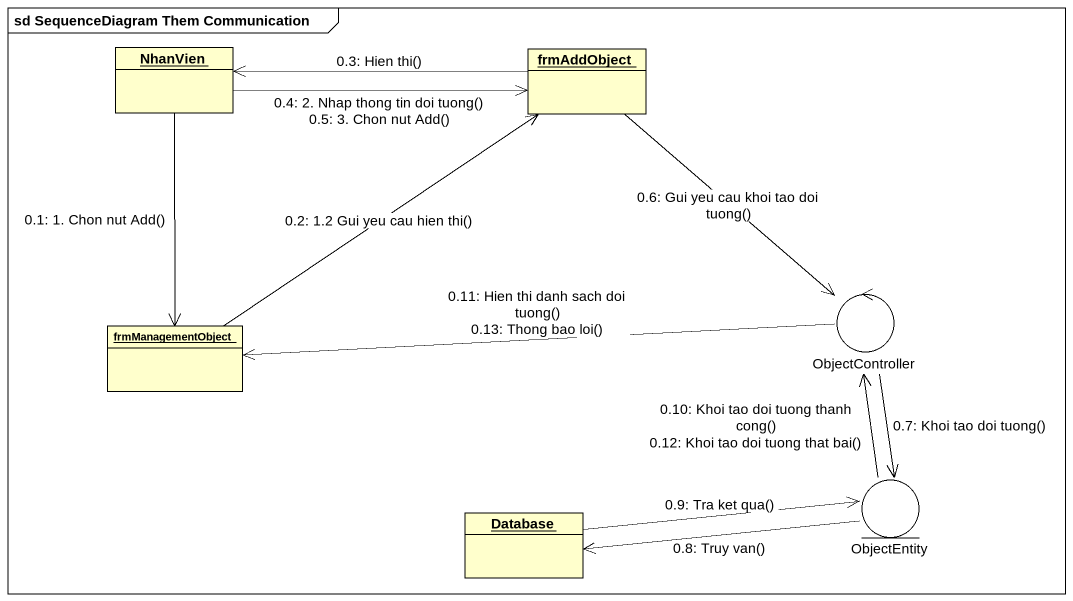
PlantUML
@startuml
mainframe sd SequenceDiagram Them Communication
allowmixing
hide circle
hide empty members
object NhanVien
object frmAddObject
control ObjectController
object frmManagementObject
entity ObjectEntity
object "Database" as Database_
NhanVien --> frmManagementObject : 0.1: 1. Chon nut Add()
frmManagementObject -up-> frmAddObject : 0.2: 1.2 Gui yeu cau hien thi()
frmAddObject -left-> NhanVien : 0.3: Hien thi()
NhanVien -right-> frmAddObject : 0.4: 2. Nhap thong tin doi tuong()\n0.5: 3. Chon nut Add()
frmAddObject --> ObjectController : 0.6: Gui yeu cau khoi tao doi tuong()
ObjectController --> ObjectEntity : 0.7: Khoi tao doi tuong()
ObjectEntity -left-> Database_ : 0.8: Truy van()
Database_ -right-> ObjectEntity : 0.9: Tra ket qua()
ObjectEntity -up-> ObjectController : 0.10: Khoi tao doi tuong thanh cong()\n0.12: Khoi tao doi tuong that bai()
ObjectController -left-> frmManagementObject : 0.11: Hien thi danh sach doi tuong()\n0.13: Thong bao loi()
@enduml
